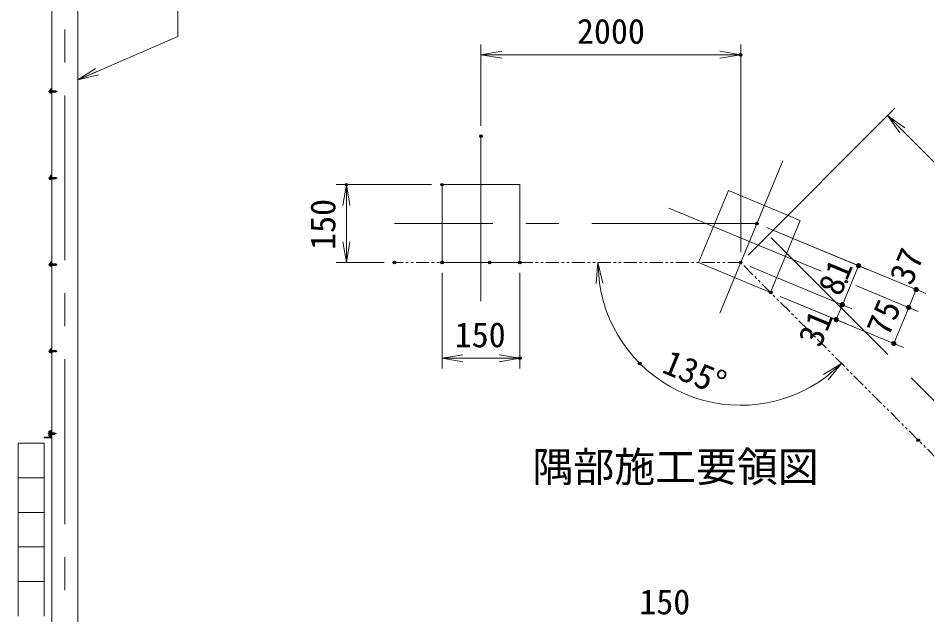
# Model space of a CAD drawing. Units: millimetres at full size, with parts at other scales. Extents: x -12600 to 12600, y -8910 to 8910.
# Drawn here: x 28 to 5276, y -3560 to -115 of the extents above; entities that cross this region are included whole.
import ezdxf
from ezdxf.enums import TextEntityAlignment as Align

# ---------------------------------------------------------------- set-up
doc = ezdxf.new("R2010")
doc.units = ezdxf.units.MM
doc.header["$LTSCALE"] = 30
doc.header["$PDMODE"] = 32
doc.header["$PDSIZE"] = 15
doc.linetypes.add('USER1', pattern=[50.8, 31.75, -6.35, 6.35, -6.35])
doc.linetypes.add('USER2', pattern=[5, 2.5, -0.5, 0.5, -0.5, 0.5, -0.5])
for name, color, linetype, lineweight in [('0-0_D-STR1', 1, 'Continuous', 18), ('0-1_D-BMK', 2, 'USER1', 13), ('0-2_D-BGD', 7, 'Continuous', 18), ('0-3_0', 7, 'Continuous', 18), ('0-6_D-STR3', 3, 'Continuous', 13), ('0-7_D-STR-DIM', 7, 'Continuous', 13), ('0-9_D-STR2', 7, 'Continuous', 13), ('0-A_D-STR-TXT', 7, 'Continuous', 13), ('0-B_D-TTL-TXT', 7, 'Continuous', 13)]:
    doc.layers.add(name, color=color, linetype=linetype, lineweight=lineweight)
doc.layers.add('0-8_Defpoints', color=253, linetype='Continuous')
doc.styles.add('ＭＳ ゴシック', font='')
doc.styles.get('ＭＳ ゴシック').set_extended_font_data('MS Gothic')

# ---------------------------------------------------------------- blocks, each defined once
blk = doc.blocks.new('_Open')
at = {"layer": '0-3_0'}
blk.add_line((-30, 5), (0, 0), dxfattribs=at)
blk.add_lwpolyline([(-30, -5), (0, 0), (-30, 0)], dxfattribs=at)
blk = doc.blocks.new('_DotSmall')
at = {"layer": '0-3_0'}
for points in [[(0, 0), (-3.75, 0), (-3.72, 0.47)], [(0, 0), (-3.72, -0.47), (-3.75, 0)], [(0, 0), (-3.72, 0.47), (-3.632, 0.933)], [(0, 0), (-3.632, -0.933), (-3.72, -0.47)], [(0, 0), (-3.632, 0.933), (-3.487, 1.38)], [(0, 0), (-3.487, -1.38), (-3.632, -0.933)], [(0, 0), (-3.487, 1.38), (-3.286, 1.807)], [(0, 0), (-3.286, -1.807), (-3.487, -1.38)], [(0, 0), (-3.286, 1.807), (-3.034, 2.204)], [(0, 0), (-3.034, -2.204), (-3.286, -1.807)], [(0, 0), (-3.034, 2.204), (-2.734, 2.567)], [(0, 0), (-2.734, -2.567), (-3.034, -2.204)], [(0, 0), (-2.734, 2.567), (-2.39, 2.889)], [(0, 0), (-2.39, -2.889), (-2.734, -2.567)], [(0, 0), (-2.39, 2.889), (-2.009, 3.166)], [(0, 0), (-2.009, -3.166), (-2.39, -2.889)], [(0, 0), (-2.009, 3.166), (-1.597, 3.393)], [(0, 0), (-1.597, -3.393), (-2.009, -3.166)], [(0, 0), (-1.597, 3.393), (-1.159, 3.566)], [(0, 0), (-1.159, -3.566), (-1.597, -3.393)], [(0, 0), (-1.159, 3.566), (-0.703, 3.684)], [(0, 0), (-0.703, -3.684), (-1.159, -3.566)], [(0, 0), (-0.703, 3.684), (-0.235, 3.743)], [(0, 0), (-0.235, -3.743), (-0.703, -3.684)], [(0, 0), (-0.235, 3.743), (0.235, 3.743)], [(0, 0), (0.235, -3.743), (-0.235, -3.743)], [(0, 0), (0.235, 3.743), (0.703, 3.684)], [(0, 0), (0.703, 3.684), (1.159, 3.566)], [(0, 0), (1.159, 3.566), (1.597, 3.393)], [(0, 0), (1.597, 3.393), (2.009, 3.166)], [(0, 0), (2.009, 3.166), (2.39, 2.889)], [(0, 0), (2.39, 2.889), (2.734, 2.567)], [(0, 0), (2.734, 2.567), (3.034, 2.204)], [(0, 0), (3.034, 2.204), (3.286, 1.807)], [(0, 0), (3.286, 1.807), (3.487, 1.38)], [(0, 0), (3.487, 1.38), (3.632, 0.933)], [(0, 0), (3.632, 0.933), (3.72, 0.47)], [(0, 0), (3.72, 0.47), (3.75, 0)], [(0, 0), (0.703, -3.684), (0.235, -3.743)], [(0, 0), (1.159, -3.566), (0.703, -3.684)], [(0, 0), (1.597, -3.393), (1.159, -3.566)], [(0, 0), (2.009, -3.166), (1.597, -3.393)], [(0, 0), (2.39, -2.889), (2.009, -3.166)], [(0, 0), (2.734, -2.567), (2.39, -2.889)], [(0, 0), (3.034, -2.204), (2.734, -2.567)], [(0, 0), (3.286, -1.807), (3.034, -2.204)], [(0, 0), (3.487, -1.38), (3.286, -1.807)], [(0, 0), (3.632, -0.933), (3.487, -1.38)], [(0, 0), (3.72, -0.47), (3.632, -0.933)], [(0, 0), (3.75, 0), (3.72, -0.47)]]:
    blk.add_solid(points, dxfattribs=at)

msp = doc.modelspace()

# ---------------------------------------------------------------- linework, layer by layer
at = {"layer": '0-0_D-STR1'}
for p, q in [((218.74, -2529.82), (218.74, -2496.32)), ((221.74, -2493.32), (222.74, -2493.32)), ((222.74, -2533.32), (222.74, -2493.32)), ((177.74, -2538.32), (177.74, -2537.32)), ((177.74, -2538.32), (217.74, -2538.32)), ((180.74, -2534.32), (214.24, -2534.32))]:
    msp.add_line(p, q, dxfattribs=at)
msp.add_lwpolyline([(222.74, 2459.55), (222.74, -4268.32), (372.74, -4268.32), (372.74, 2521.68)], dxfattribs=at)
for points in [[(2475.87, -1076.1), (2475.87, -1526.1), (2925.87, -1526.1), (2925.87, -1076.1)], [(4129.54, -1110.35), (3957.33, -1526.1), (4373.08, -1698.31), (4545.28, -1282.56)]]:
    msp.add_lwpolyline(points, close=True, dxfattribs=at)
for centre, radius, start, end in [((221.74, -2496.32), 3, 90, 180), ((180.74, -2537.32), 3, 90, 180), ((214.24, -2529.82), 4.5, 270, 0), ((217.74, -2533.32), 5, 270, 0)]:
    msp.add_arc(centre, radius, start, end, dxfattribs=at)
at = {"layer": '0-1_D-BMK'}
for p, q in [((297.74, 2487.57), (297.74, -4368.32)), ((202.41, -538.32), (252.41, -538.32)), ((2700.87, -796.47), (2700.87, -1805.73)), ((4444.42, -938.11), (4058.19, -1870.55)), ((202.41, -1038.32), (252.41, -1038.32)), ((3785.09, -1211.22), (4717.53, -1597.45)), ((4294.07, -1301.1), (2200.87, -1301.1)), ((6127.73, -3134.77), (4294.07, -1301.1)), ((202.41, -1538.32), (252.41, -1538.32)), ((202.41, -2038.32), (252.41, -2038.32)), ((249.64, -2513.32), (199.64, -2513.32))]:
    msp.add_line(p, q, dxfattribs=at)
at = {"layer": '0-2_D-BGD'}
for p, q in [((27.74, -2568.32), (177.74, -2568.32)), ((27.74, -2768.32), (177.74, -2768.32)), ((27.74, -2968.32), (177.74, -2968.32)), ((27.74, -3168.32), (177.74, -3168.32)), ((27.74, -3368.32), (177.74, -3368.32))]:
    msp.add_line(p, q, dxfattribs=at)
at = {"layer": '0-3_0'}
for p, q in [((27.74, -3568.32), (27.74, -2568.32)), ((177.74, -3568.32), (177.74, -2568.32))]:
    msp.add_line(p, q, dxfattribs=at)
at = {"layer": '0-6_D-STR3'}
for p, q in [((217.74, -522.32), (222.74, -522.32)), ((222.74, -522.32), (222.74, -525.32)), ((209.44, -532.02), (210.14, -530.81)), ((209.44, -532.02), (209.44, -544.62)), ((209.44, -544.62), (210.14, -545.82)), ((214.74, -530.81), (210.14, -530.81)), ((214.74, -534.56), (210.14, -534.56)), ((214.74, -542.07), (210.14, -542.07)), ((214.74, -545.82), (210.14, -545.82)), ((214.74, -525.32), (214.74, -545.32)), ((214.74, -530.81), (214.74, -545.82)), ((217.74, -525.82), (217.74, -544.82)), ((217.74, -534.32), (245.54, -534.32)), ((217.74, -535.07), (246.29, -535.07)), ((217.74, -541.57), (246.29, -541.57)), ((217.74, -542.32), (245.54, -542.32)), ((217.74, -548.32), (222.74, -548.32)), ((218.24, -525.32), (222.74, -525.32)), ((218.24, -545.32), (222.74, -545.32)), ((222.74, -545.32), (222.74, -548.32)), ((245.54, -534.32), (245.54, -542.32)), ((245.54, -534.32), (246.74, -535.52)), ((245.54, -542.32), (246.74, -541.12)), ((246.74, -535.52), (246.74, -541.12)), ((209.44, -1032.02), (210.14, -1030.81)), ((209.44, -1032.02), (209.44, -1044.62)), ((209.44, -1044.62), (210.14, -1045.82)), ((214.74, -1030.81), (210.14, -1030.81)), ((214.74, -1034.56), (210.14, -1034.56)), ((214.74, -1042.07), (210.14, -1042.07)), ((214.74, -1045.82), (210.14, -1045.82)), ((214.74, -1025.32), (214.74, -1045.32)), ((214.74, -1030.81), (214.74, -1045.82)), ((217.74, -1022.32), (222.74, -1022.32)), ((217.74, -1025.82), (217.74, -1044.82)), ((217.74, -1034.32), (245.54, -1034.32)), ((217.74, -1035.07), (246.29, -1035.07)), ((217.74, -1041.57), (246.29, -1041.57)), ((217.74, -1042.32), (245.54, -1042.32)), ((217.74, -1048.32), (222.74, -1048.32)), ((218.24, -1025.32), (222.74, -1025.32)), ((218.24, -1045.32), (222.74, -1045.32)), ((222.74, -1022.32), (222.74, -1025.32)), ((222.74, -1045.32), (222.74, -1048.32)), ((245.54, -1034.32), (245.54, -1042.32)), ((245.54, -1034.32), (246.74, -1035.52)), ((245.54, -1042.32), (246.74, -1041.12)), ((246.74, -1035.52), (246.74, -1041.12)), ((209.44, -1532.02), (210.14, -1530.81)), ((209.44, -1532.02), (209.44, -1544.62)), ((209.44, -1544.62), (210.14, -1545.82)), ((214.74, -1530.81), (210.14, -1530.81)), ((214.74, -1534.56), (210.14, -1534.56)), ((214.74, -1542.07), (210.14, -1542.07)), ((214.74, -1545.82), (210.14, -1545.82)), ((214.74, -1525.32), (214.74, -1545.32)), ((214.74, -1530.81), (214.74, -1545.82)), ((217.74, -1522.32), (222.74, -1522.32)), ((217.74, -1525.82), (217.74, -1544.82)), ((217.74, -1534.32), (245.54, -1534.32)), ((217.74, -1535.07), (246.29, -1535.07)), ((217.74, -1541.57), (246.29, -1541.57)), ((217.74, -1542.32), (245.54, -1542.32)), ((217.74, -1548.32), (222.74, -1548.32)), ((218.24, -1525.32), (222.74, -1525.32)), ((218.24, -1545.32), (222.74, -1545.32)), ((222.74, -1522.32), (222.74, -1525.32)), ((222.74, -1545.32), (222.74, -1548.32)), ((245.54, -1534.32), (245.54, -1542.32)), ((245.54, -1534.32), (246.74, -1535.52)), ((245.54, -1542.32), (246.74, -1541.12)), ((246.74, -1535.52), (246.74, -1541.12)), ((209.44, -2032.02), (210.14, -2030.81)), ((209.44, -2032.02), (209.44, -2044.62)), ((209.44, -2044.62), (210.14, -2045.82)), ((214.74, -2030.81), (210.14, -2030.81)), ((214.74, -2034.56), (210.14, -2034.56)), ((214.74, -2042.07), (210.14, -2042.07)), ((214.74, -2045.82), (210.14, -2045.82)), ((214.74, -2025.32), (214.74, -2045.32)), ((214.74, -2030.81), (214.74, -2045.82)), ((217.74, -2022.32), (222.74, -2022.32)), ((217.74, -2025.82), (217.74, -2044.82)), ((217.74, -2034.32), (245.54, -2034.32)), ((217.74, -2035.07), (246.29, -2035.07)), ((217.74, -2041.57), (246.29, -2041.57)), ((217.74, -2042.32), (245.54, -2042.32)), ((218.24, -2025.32), (222.74, -2025.32)), ((218.24, -2045.32), (222.74, -2045.32)), ((222.74, -2022.32), (222.74, -2025.32)), ((222.74, -2045.32), (222.74, -2048.32)), ((245.54, -2034.32), (246.74, -2035.52)), ((245.54, -2034.32), (245.54, -2042.32)), ((245.54, -2042.32), (246.74, -2041.12)), ((246.74, -2035.52), (246.74, -2041.12)), ((217.74, -2048.32), (222.74, -2048.32)), ((205.74, -2501.37), (205.74, -2524.77)), ((208.04, -2501.37), (208.04, -2524.77)), ((218.74, -2498.07), (209.04, -2498.07)), ((218.74, -2500.37), (209.04, -2500.37)), ((211.74, -2505.07), (212.65, -2503.5)), ((211.74, -2505.07), (211.74, -2521.57)), ((212.65, -2503.5), (218.74, -2503.5)), ((212.65, -2508.41), (218.74, -2508.41)), ((212.65, -2518.22), (218.74, -2518.22)), ((218.74, -2498.07), (218.74, -2500.37)), ((218.74, -2503.5), (218.74, -2523.13)), ((222.74, -2508.32), (237.24, -2508.32)), ((222.74, -2509.22), (238.14, -2509.22)), ((222.74, -2517.42), (238.14, -2517.42)), ((222.74, -2518.32), (237.24, -2518.32)), ((237.24, -2508.32), (238.74, -2509.82)), ((238.74, -2509.82), (238.74, -2516.82)), ((218.74, -2525.77), (209.04, -2525.77)), ((218.74, -2528.07), (209.04, -2528.07)), ((211.74, -2521.57), (212.65, -2523.13)), ((212.65, -2523.13), (218.74, -2523.13)), ((218.74, -2525.77), (218.74, -2528.07))]:
    msp.add_line(p, q, dxfattribs=at)
msp.add_lwpolyline([(237.24, -2508.32), (237.24, -2518.32), (238.74, -2516.82)], dxfattribs=at)
for centre, radius, start, end in [((217.74, -525.32), 3, 90, 180), ((212.88, -532.69), 3.32, 145.61585, 214.38415), ((221.98, -538.32), 12.42, 162.4121, 197.5879), ((212.88, -543.94), 3.32, 145.61585, 214.38415), ((217.74, -545.32), 3, 180, 270), ((218.24, -525.82), 0.5, 90, 180), ((218.24, -544.82), 0.5, 180, 270), ((212.88, -1032.69), 3.32, 145.61585, 214.38415), ((221.98, -1038.32), 12.42, 162.4121, 197.5879), ((212.88, -1043.94), 3.32, 145.61585, 214.38415), ((217.74, -1025.32), 3, 90, 180), ((217.74, -1045.32), 3, 180, 270), ((218.24, -1025.82), 0.5, 90, 180), ((218.24, -1044.82), 0.5, 180, 270), ((212.88, -1532.69), 3.32, 145.61585, 214.38415), ((221.98, -1538.32), 12.42, 162.4121, 197.5879), ((212.88, -1543.94), 3.32, 145.61585, 214.38415), ((217.74, -1525.32), 3, 90, 180), ((217.74, -1545.32), 3, 180, 270), ((218.24, -1525.82), 0.5, 90, 180), ((218.24, -1544.82), 0.5, 180, 270), ((212.88, -2032.69), 3.32, 145.61585, 214.38415), ((221.98, -2038.32), 12.42, 162.4121, 197.5879), ((212.88, -2043.94), 3.32, 145.61585, 214.38415), ((217.74, -2025.32), 3, 90, 180), ((217.74, -2045.32), 3, 180, 270), ((218.24, -2025.82), 0.5, 90, 180), ((218.24, -2044.82), 0.5, 180, 270), ((209.04, -2501.37), 3.3, 90, 180), ((209.04, -2501.37), 1, 90, 180), ((216.23, -2505.95), 4.34, 145.61575, 214.38425), ((216.23, -2520.68), 4.34, 145.61575, 214.38425), ((228.13, -2513.32), 16.24, 162.41205, 197.58795), ((209.04, -2524.77), 3.3, 180, 270), ((209.04, -2524.77), 1, 180, 270)]:
    msp.add_arc(centre, radius, start, end, dxfattribs=at)
at = {"layer": '0-7_D-STR-DIM'}
for p, q in [((2700.87, -736.47), (2700.87, -266.1)), ((4200.87, -1466.1), (4200.87, -266.1)), ((2700.87, -326.1), (4200.87, -326.1)), ((4243.3, -1483.67), (5091.82, -635.15)), ((5049.4, -677.57), (6463.61, -2091.79)), ((2415.87, -1076.1), (1863.5, -1076.1)), ((1923.5, -1526.1), (1923.5, -1076.1)), ((4349.5, -1324.06), (4936.69, -1567.28)), ((4349.5, -1324.06), (5269.29, -1705.05)), ((2140.87, -1526.1), (1863.5, -1526.1)), ((4256.3, -1549.06), (4843.49, -1792.28)), ((4256.3, -1549.06), (4843.49, -1792.28)), ((4788.06, -1769.32), (4881.26, -1544.32)), ((2475.87, -1586.1), (2475.87, -2138.47)), ((2925.87, -1586.1), (2925.87, -2138.47)), ((4866.21, -1659.03), (5226.53, -1808.28)), ((4866.21, -1659.03), (5226.53, -1808.28)), ((4429.64, -1721.74), (4807.83, -1878.39)), ((4429.64, -1721.74), (5140.42, -2016.15)), ((5171.09, -1785.32), (5213.85, -1682.09)), ((4788.06, -1769.32), (4752.39, -1855.43)), ((5171.09, -1785.32), (5084.99, -1993.19)), ((2475.87, -2078.47), (2925.87, -2078.47))]:
    msp.add_line(p, q, dxfattribs=at)
msp.add_arc((4200.87, -1526.1), 824.24, 188.34905, 306.65095, dxfattribs=at)
at = {"layer": '0-8_Defpoints'}
for p in [(4200.87, -326.1), (2700.87, -796.47), (1923.5, -1076.1), (2475.87, -1076.1), (4294.07, -1301.1), (4294.07, -1301.1), (2200.87, -1526.1), (2475.87, -1526.1), (2750.87, -1526.1), (2925.87, -1526.1), (4200.87, -1526.1), (4200.87, -1526.1), (4200.87, -1526.1), (4200.87, -1526.1), (4881.26, -1544.32), (4810.77, -1636.07), (5213.85, -1682.09), (4374.21, -1698.78), (4374.21, -1698.78), (4752.39, -1855.43), (5084.99, -1993.19), (2925.87, -2078.47), (3618.05, -2108.92), (5226.17, -2551.41)]:
    msp.add_point(p, dxfattribs=at)
at = {"layer": '0-9_D-STR2', "linetype": 'USER2'}
for p, q in [((4200.87, -1526.1), (2200.87, -1526.1)), ((5968.64, -3293.87), (4200.87, -1526.1))]:
    msp.add_line(p, q, dxfattribs=at)
at = {"layer": '0-A_D-STR-TXT'}
msp.add_lwpolyline([(949.16, 1486.17), (949.16, -220.66), (374.58, -470.68)], dxfattribs=at)

# ---------------------------------------------------------------- block references
at = {"layer": '0-7_D-STR-DIM', "xscale": 4, "yscale": 4}
for name, p, rotation in [('_Open', (2700.87, -326.1), 180), ('_Open', (5049.4, -677.57), 135), ('_Open', (1923.5, -1076.1), 90), ('_Open', (1923.5, -1526.1), 270), ('_Open', (3376.63, -1526.1), 94.17453), ('_DotSmall', (4881.26, -1544.32), 247.5), ('_DotSmall', (5213.85, -1682.09), 67.5), ('_DotSmall', (4788.06, -1769.32), 67.5), ('_DotSmall', (4788.06, -1769.32), 247.5), ('_DotSmall', (5171.09, -1785.32), 247.5), ('_DotSmall', (5171.09, -1785.32), 67.5), ('_DotSmall', (4752.39, -1855.43), 67.5), ('_DotSmall', (5084.99, -1993.19), 247.5), ('_Open', (2475.87, -2078.47), 180), ('_Open', (4783.69, -2108.92), 40.82547)]:
    msp.add_blockref(name, p, dxfattribs=dict(at, rotation=rotation))
for p in [(4200.87, -326.1), (2925.87, -2078.47)]:
    msp.add_blockref('_Open', p, dxfattribs=at)
at = {"layer": '0-A_D-STR-TXT', "xscale": 4, "yscale": 4, "rotation": 203.51515}
msp.add_blockref('_Open', (372.74, -471.47), dxfattribs=at)

# ---------------------------------------------------------------- texts
at = {"layer": '0-7_D-STR-DIM', "style": 'ＭＳ ゴシック'}
for s, p in [('2000', (3255.06, -305.86)), ('150', (2548.88, -2058.22)), ('150', (3615.09, -3600.32))]:
    msp.add_text(s, height=144.3, dxfattribs=at).set_placement(p, align=Align.BOTTOM_LEFT)
for s, rotation, p in [('150', 90, (1903.26, -1453.09)), ('37', 67.5, (5227.07, -1681.9)), ('81', 67.5, (4816.23, -1744.04)), ('75', 67.5, (5094.99, -1977.78)), ('31', 67.5, (4700.81, -2039.5)), ('135°', 337.5, (3722.14, -2198.04))]:
    msp.add_text(s, height=144.3, rotation=rotation, dxfattribs=at).set_placement(p, align=Align.BOTTOM_LEFT)
at = {"layer": '0-B_D-TTL-TXT', "style": 'ＭＳ ゴシック'}
msp.add_text('隅部施工要領図', height=173.1, dxfattribs=at).set_placement((2998.54, -2844.01), align=Align.BOTTOM_LEFT)

doc.saveas('drawing.dxf')
